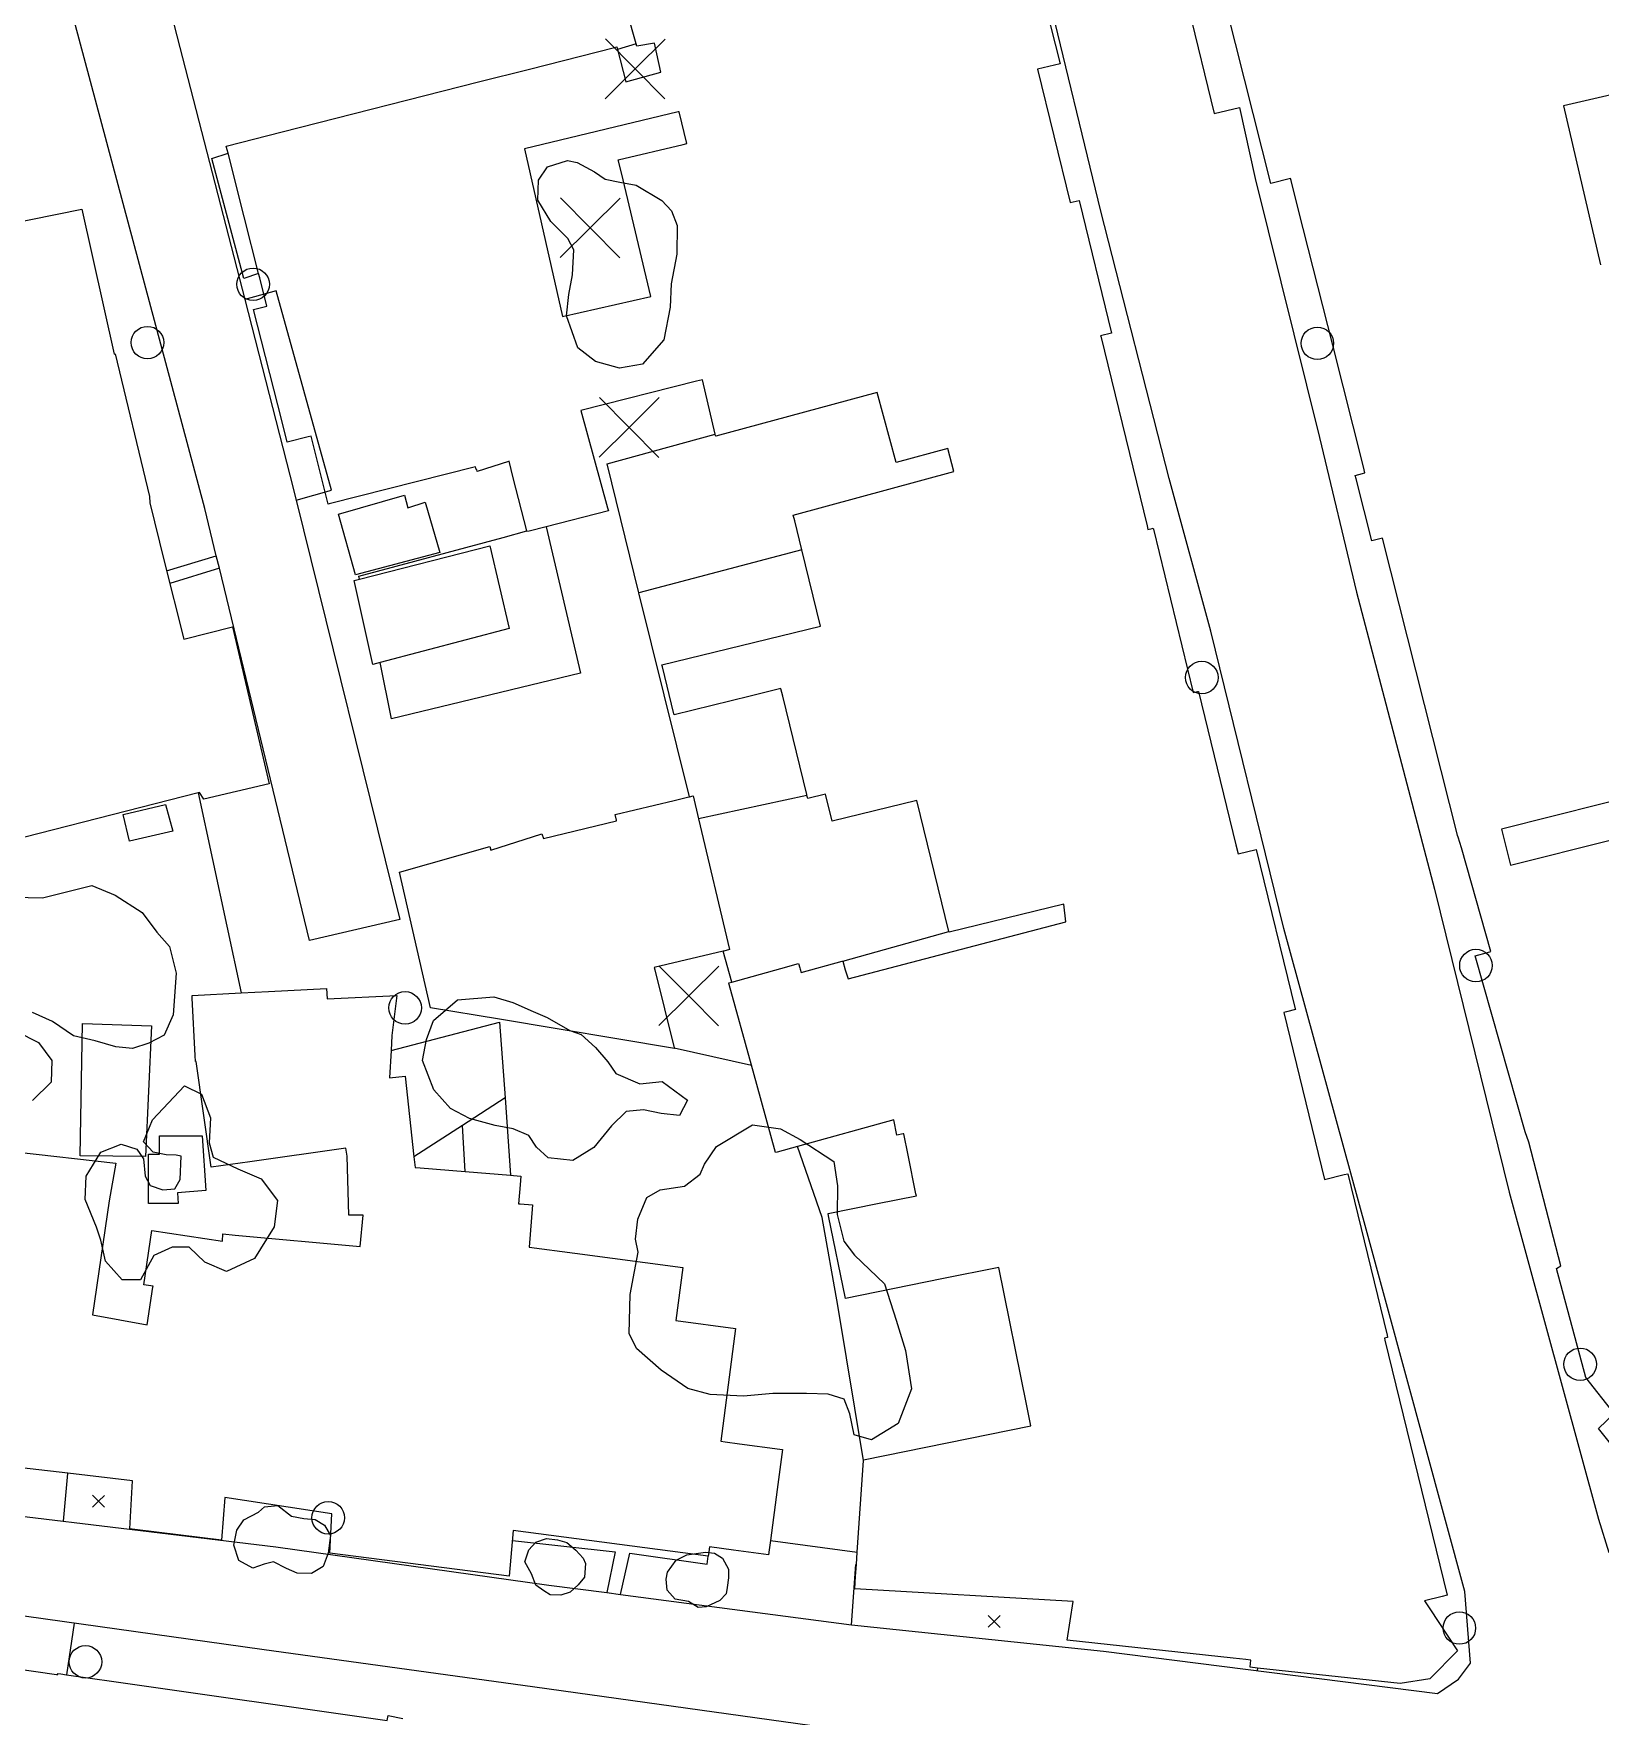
# Model space of a CAD drawing. Header units: metres. Extents: x 4652992 to 4879070, y 2074171 to 2309877.
# Drawn here: x 4653909.6 to 4653983.8, y 2307714.5 to 2307794.2 of the extents above; entities that cross this region are included whole.
import ezdxf

# ---------------------------------------------------------------- set-up
doc = ezdxf.new("R2010")
doc.units = ezdxf.units.M
doc.header["$MEASUREMENT"] = 0
doc.linetypes.add('DGN Style 2', pattern=[66.27138, 39.762828, -26.508552])
doc.layers.get('0').update_dxf_attribs({"color": 4, "lineweight": 0})
for name, color, linetype, lineweight in [('Level 18', 5, 'Continuous', 0), ('Level 30', 5, 'Continuous', 0), ('Level 35', 4, 'Continuous', 0), ('Level 37', 3, 'Continuous', 0), ('Level 38', 3, 'Continuous', 0), ('Level 39', 9, 'Continuous', 0), ('Level 40', 1, 'Continuous', 0), ('Level 54', 30, 'DGN Style 2', 0), ('Level 61', 4, 'Continuous', 0), ('Level 62', 4, 'Continuous', 0), ('Level 63', 3, 'Continuous', 0)]:
    doc.layers.add(name, color=color, linetype=linetype, lineweight=lineweight)

# ---------------------------------------------------------------- blocks, each defined once
blk = doc.blocks.new('POSTE')
at = {"color": 0, "linetype": 'ByBlock', "lineweight": -2}
blk.add_circle((0, 0), 0.770001, dxfattribs=at)
blk = doc.blocks.new('COTA')
at = {"color": 0, "linetype": 'ByBlock', "lineweight": -2, "ltscale": 10}
for p, q in [((-1.408457, 1.419522), (0, 0)), ((1.419522, 1.408457), (0, 0)), ((0, 0), (-1.419522, -1.408457)), ((0, 0), (1.408457, -1.419522))]:
    blk.add_line(p, q, dxfattribs=at)

msp = doc.modelspace()

# ---------------------------------------------------------------- linework, layer by layer
at = {"layer": 'Level 18', "color": 30}
for points in [[(4653959.905858, 2307813.028093, 1376.231892), (4653960.018576, 2307812.553409, 1376.252688), (4653960.875713, 2307809.129931, 1376.413041), (4653961.177751, 2307807.923563, 1376.482415), (4653963.065149, 2307800.385134, 1376.869117), (4653965.498723, 2307790.39882, 1377.328808), (4653966.703943, 2307790.686153, 1377.369419), (4653967.441788, 2307787.330503, 1377.498711), (4653970.47815, 2307775.06813, 1378.075866), (4653972.233882, 2307767.740377, 1378.326929), (4653975.936566, 2307753.679001, 1378.828086), (4653979.465483, 2307739.340424, 1379.29207), (4653983.690648, 2307723.862758, 1379.90629), (4653984.174625, 2307722.280322, 1379.961519)], [(4653915.106104, 2307799.045286, 1376.506824), (4653919.603757, 2307781.591283, 1377.40056), (4653921.745173, 2307773.281108, 1377.826084), (4653922.038817, 2307772.094269, 1377.868885), (4653926.94789, 2307752.252922, 1378.584424), (4653922.665222, 2307751.256493, 1378.547113), (4653918.405349, 2307768.871119, 1377.898201), (4653918.260828, 2307769.468718, 1377.876186), (4653917.719314, 2307771.707883, 1377.793696), (4653910.755015, 2307797.707587, 1376.479038)], [(4653901.44565, 2307724.914901, 1379.456197), (4653921.084678, 2307722.549451, 1380.036216), (4653934.001391, 2307720.743906, 1380.353167), (4653936.741267, 2307720.384401, 1380.433545), (4653937.39628, 2307720.298456, 1380.452761), (4653948.336765, 2307718.862934, 1380.773715), (4653960.26045, 2307717.618825, 1380.862202), (4653976.067297, 2307715.606574, 1380.162359), (4653977.066679, 2307716.288303, 1380.045311), (4653977.629651, 2307717.038087, 1379.989536), (4653977.368276, 2307720.442183, 1379.904117), (4653972.689373, 2307737.581989, 1379.309904), (4653968.790462, 2307751.81815, 1378.930147), (4653965.339079, 2307765.899693, 1378.353627), (4653963.360957, 2307773.126745, 1378.119896), (4653960.130749, 2307785.777897, 1377.530166), (4653957.598848, 2307796.271927, 1377.081129)], [(4653959.900626, 2307617.960562, 1384.335982), (4653962.857556, 2307632.49258, 1383.808997), (4653965.423712, 2307644.50327, 1383.270101), (4653968.644879, 2307660.213406, 1382.640859), (4653971.873935, 2307675.240193, 1381.982438), (4653974.685449, 2307688.059365, 1381.367095), (4653976.776675, 2307698.63199, 1380.814404), (4653978.365979, 2307707.209874, 1380.41565), (4653977.708294, 2307709.326834, 1380.380947), (4653977.143482, 2307709.720644, 1380.405234), (4653976.137434, 2307710.373053, 1380.372459), (4653959.445939, 2307712.569493, 1380.87269), (4653947.708031, 2307713.902195, 1380.831201), (4653933.336973, 2307715.913993, 1380.410254), (4653920.415636, 2307717.694351, 1380.083746), (4653900.70562, 2307720.45194, 1379.394836), (4653894.689267, 2307721.480354, 1379.071041), (4653893.278991, 2307721.28384, 1378.976233), (4653891.705097, 2307719.788548, 1378.780086), (4653890.88952, 2307718.235772, 1378.665604)]]:
    msp.add_polyline3d(points, dxfattribs=at)
at = {"layer": 'Level 30', "color": 1, "elevation": 1380.8253, "flags": 128}
msp.add_lwpolyline([(4653926.017558, 2307764.412968), (4653925.674415, 2307764.322715), (4653924.787648, 2307768.29178), (4653925.034079, 2307768.355185), (4653931.205669, 2307769.943088), (4653932.120819, 2307766.018253), (4653926.017558, 2307764.412968)], dxfattribs=at)
at = {"layer": 'Level 30', "color": 1, "extrusion": (0.0173061284801171, -0.0745024215088073, 0.9970706530163013), "elevation": -90016.286525, "flags": 128}
msp.add_lwpolyline([(5055385.306332, 1191492.395125), (5055383.19243, 1191492.395125), (5055383.19243, 1191493.702553), (5055385.258226, 1191493.702554), (5055385.306332, 1191492.395125)], dxfattribs=at)
at = {"layer": 'Level 30', "color": 1}
for points in [[(4653956.819246, 2307798.230621, 1379.4253), (4653958.212041, 2307792.746565, 1379.4253), (4653957.135562, 2307792.503853, 1379.6253), (4653958.677456, 2307786.186407, 1380.1752), (4653959.103816, 2307786.290468, 1382.6752), (4653960.639959, 2307779.996586, 1382.6752), (4653960.123883, 2307779.870627, 1380.1752), (4653960.126721, 2307779.858999, 1380.1752), (4653962.319108, 2307770.876355, 1380.1752), (4653962.361108, 2307770.704274, 1380.1752), (4653962.569952, 2307770.755247, 1385.6984), (4653962.610666, 2307770.765184, 1386.7752), (4653962.618854, 2307770.731637, 1386.7752), (4653964.509437, 2307762.985545, 1386.7752), (4653964.710223, 2307763.034551, 1381.6336), (4653964.751557, 2307763.044639, 1380.5752), (4653966.523018, 2307755.786611, 1380.5752), (4653966.627864, 2307755.357035, 1380.5752), (4653967.491283, 2307755.567769, 1384.5752), (4653969.334183, 2307748.017043, 1384.5752), (4653969.34293, 2307747.981205, 1384.5752), (4653968.916767, 2307747.877192, 1382.7011), (4653968.797182, 2307747.848005, 1382.1752), (4653970.726652, 2307739.942582, 1382.1752), (4653971.656455, 2307740.169518, 1382.09), (4653971.818893, 2307740.209164, 1382.0752), (4653972.134986, 2307738.914069, 1382.0752), (4653973.684211, 2307732.566587, 1382.0752), (4653973.709231, 2307732.464076, 1382.0752), (4653973.628625, 2307732.444403, 1383.446), (4653973.556344, 2307732.426761, 1384.6752), (4653973.57878, 2307732.334839, 1384.6752), (4653976.52573, 2307720.260599, 1384.6752), (4653976.294305, 2307720.204116, 1384.308), (4653975.454348, 2307719.999108, 1382.9752), (4653975.678391, 2307719.658136, 1382.9553), (4653975.708829, 2307719.611812, 1382.9526), (4653977.01009, 2307717.631417, 1382.3466), (4653975.708621, 2307716.307719, 1382.5253), (4653974.298465, 2307716.087017, 1382.5253), (4653967.549132, 2307716.813889, 1382.667794)], [(4653967.549132, 2307716.813889, 1382.667794), (4653967.198345, 2307716.851667, 1382.6752), (4653967.201153, 2307716.877747, 1382.6981), (4653967.235166, 2307717.193567, 1382.9752), (4653967.004743, 2307717.218383, 1382.9752), (4653966.401241, 2307717.283377, 1382.9752), (4653958.542419, 2307718.129736, 1382.9752), (4653958.818588, 2307719.966894, 1382.7752), (4653948.488947, 2307720.569825, 1384.9752), (4653948.524742, 2307721.162516, 1388.0253), (4653948.562226, 2307721.718457, 1388.0253), (4653948.601437, 2307722.300006, 1388.0253), (4653948.893685, 2307726.634438, 1388.0253), (4653948.895581, 2307726.662562, 1388.0253), (4653956.824528, 2307728.273759, 1388.4752), (4653956.614653, 2307729.306586, 1387.6492), (4653955.299875, 2307735.776807, 1382.4752), (4653952.60992, 2307735.230196, 1382.5493), (4653948.041988, 2307734.301971, 1382.6752), (4653947.247152, 2307738.213482, 1382.6752), (4653947.224497, 2307738.32497, 1382.6752), (4653949.567828, 2307738.801146, 1382.6752), (4653951.399683, 2307739.173387, 1382.6752), (4653951.381973, 2307739.260541, 1382.6692), (4653951.010377, 2307741.089223, 1382.5447), (4653950.803143, 2307742.10905, 1382.4752), (4653950.773464, 2307742.103019, 1382.4752), (4653950.481082, 2307742.043605, 1382.4752), (4653950.334886, 2307742.763057, 1382.4752), (4653945.771148, 2307741.50363, 1382.3121), (4653944.814064, 2307741.239509, 1382.2779), (4653944.737615, 2307741.218412, 1382.2752), (4653943.850821, 2307744.431854, 1382.0751), (4653943.595345, 2307745.357613, 1382.0174), (4653942.542781, 2307749.171748, 1381.7799), (4653942.521789, 2307749.247813, 1381.7752), (4653942.665355, 2307749.287432, 1381.7752), (4653944.983926, 2307749.927274, 1381.7752), (4653945.825314, 2307750.159467, 1381.7752), (4653945.880976, 2307749.957769, 1381.7752), (4653945.898414, 2307749.89458, 1381.7752), (4653945.942326, 2307749.735457, 1381.7752), (4653947.893015, 2307750.273776, 1381.7752), (4653947.902989, 2307750.276529, 1381.7752), (4653947.917163, 2307750.280441, 1381.7752), (4653948.032555, 2307749.8623, 1381.7752), (4653948.165246, 2307749.438078, 1381.7253), (4653958.471182, 2307752.14435, 1381.7253), (4653958.380423, 2307752.974978, 1381.7253), (4653952.945531, 2307751.647844, 1381.2752), (4653952.93645, 2307751.68503, 1381.2752), (4653951.424371, 2307757.877312, 1381.2752), (4653947.418725, 2307756.899182, 1381.2752), (4653947.120583, 2307758.120134, 1381.2752), (4653947.106388, 2307758.178269, 1381.2752), (4653946.258889, 2307757.97132, 1381.0752), (4653946.222228, 2307758.121458, 1381.0752), (4653946.21244, 2307758.161539, 1381.0752), (4653945.076192, 2307762.814712, 1381.0752), (4653944.992058, 2307763.159261, 1381.0752), (4653944.98804, 2307763.175713, 1381.0752), (4653943.52826, 2307762.819253, 1381.0752), (4653939.934683, 2307761.941745, 1381.0752), (4653939.924793, 2307761.982246, 1381.082), (4653939.381391, 2307764.207592, 1381.4587), (4653939.357555, 2307764.305207, 1381.4752), (4653946.855387, 2307766.136086, 1381.3752), (4653945.97297, 2307769.749769, 1380.8327), (4653945.63979, 2307771.11421, 1380.6278), (4653945.571227, 2307771.39499, 1380.5856), (4653953.179526, 2307773.456471, 1380.3752), (4653952.884163, 2307774.546567, 1380.1752), (4653950.436812, 2307773.883454, 1379.9752), (4653949.540392, 2307777.191867, 1379.9752), (4653941.900006, 2307775.121692, 1382.9752), (4653941.894992, 2307775.140197, 1382.9752), (4653941.876643, 2307775.219045, 1382.9752), (4653941.276083, 2307777.799744, 1382.9752), (4653940.993058, 2307777.729745, 1380.3752), (4653935.517906, 2307776.344727, 1380.3617), (4653936.783487, 2307771.729248, 1380.2752), (4653936.819785, 2307771.586246, 1380.2752), (4653933.868707, 2307770.837228, 1380.1222), (4653933.065475, 2307770.633358, 1380.0805), (4653932.96307, 2307770.607293, 1380.0752), (4653932.953433, 2307770.645261, 1380.0752), (4653932.318218, 2307773.14777, 1380.0752), (4653932.11712, 2307773.940022, 1380.0752), (4653932.085178, 2307773.931915, 1380.0855), (4653930.614471, 2307773.461058, 1380.3752), (4653930.585588, 2307773.551272, 1380.3752), (4653930.563815, 2307773.545746, 1380.5752), (4653930.529446, 2307773.681146, 1380.5752), (4653923.600735, 2307771.91957, 1380.6752), (4653923.561228, 2307771.909526, 1380.6752), (4653923.367095, 2307772.673098, 1380.7463), (4653922.742462, 2307775.129934, 1380.9752), (4653922.615346, 2307775.097616, 1381.1227), (4653921.621999, 2307774.845065, 1382.2752), (4653921.361032, 2307775.871514, 1382.2752), (4653920.025788, 2307781.123359, 1382.2752), (4653920.658072, 2307781.284113, 1379.7752), (4653920.319567, 2307782.615536, 1379.7752), (4653920.263819, 2307782.834806, 1379.7752), (4653919.582741, 2307785.513654, 1379.7752), (4653918.815558, 2307788.531174, 1379.7752), (4653918.77538, 2307788.689205, 1379.7752), (4653918.732903, 2307788.856278, 1379.7752), (4653921.376565, 2307789.52841, 1379.7752), (4653930.675701, 2307791.892649, 1379.7752), (4653933.093016, 2307792.507234, 1379.7752), (4653937.103309, 2307793.526823, 1379.7752), (4653937.217987, 2307793.555979, 1379.7752), (4653937.25152, 2307793.424082, 1379.7752), (4653937.639085, 2307791.899697, 1379.7752), (4653939.307573, 2307792.358488, 1379.8253), (4653939.007364, 2307793.735491, 1379.8253), (4653938.164882, 2307793.589786, 1379.8253), (4653938.134416, 2307793.698516, 1379.818974), (4653937.259877, 2307796.819715, 1379.6374)], [(4653986.613004, 2307724.49806, 1382.2253), (4653983.694748, 2307728.14956, 1382.2253), (4653984.433143, 2307728.865015, 1382.2253), (4653983.090996, 2307730.571739, 1384.3253), (4653981.697055, 2307735.72068, 1384.3253), (4653981.908762, 2307735.853123, 1384.4253), (4653980.389966, 2307741.700154, 1384.4253), (4653980.219989, 2307742.196669, 1381.8253), (4653977.857515, 2307750.520864, 1382.0026), (4653978.44248, 2307750.686882, 1382.0026), (4653978.591428, 2307750.729155, 1382.0026), (4653977.199434, 2307755.633859, 1382.0026), (4653977.055175, 2307756.142158, 1382.0026), (4653977.04428, 2307756.180546, 1382.0026), (4653977.035846, 2307756.178152, 1380.9026), (4653973.462887, 2307770.294381, 1381.1253), (4653972.960445, 2307770.167208, 1383.8026), (4653972.595861, 2307771.607624, 1383.8026), (4653972.217428, 2307773.102755, 1383.8026), (4653972.174698, 2307773.271575, 1383.8026), (4653972.344856, 2307773.314644, 1382.6292), (4653972.63873, 2307773.389026, 1380.6026), (4653972.564932, 2307773.680589, 1380.5922), (4653971.108474, 2307779.434836, 1380.3858), (4653969.475636, 2307785.885938, 1380.1544), (4653969.135612, 2307787.229321, 1380.1062), (4653969.110341, 2307787.329164, 1380.1026), (4653968.187416, 2307787.095563, 1380.1026), (4653966.100273, 2307795.337541, 1380.1026)], [(4653993.110165, 2307793.318911, 1383.5768), (4653982.039516, 2307790.75719, 1379.9026), (4653983.780409, 2307783.233804, 1380.0961)], [(4653932.849535, 2307788.734295, 1379.9657), (4653934.641458, 2307780.79425, 1380.3752), (4653938.83756, 2307781.741233, 1380.5263), (4653937.435659, 2307787.59276, 1380.2989), (4653937.289278, 2307788.203755, 1380.2752), (4653940.356641, 2307788.93863, 1380.2752), (4653940.529174, 2307788.979965, 1380.2752), (4653940.167968, 2307790.487635, 1379.7752), (4653940.12285, 2307790.476825, 1379.7752), (4653932.849535, 2307788.734295, 1379.9657)], [(4653905.879995, 2307784.663809, 1379.3253), (4653911.886202, 2307785.871509, 1379.4253), (4653913.418632, 2307779.01008, 1379.4253), (4653913.466251, 2307779.031098, 1382.7253), (4653915.093923, 2307772.274351, 1382.7253), (4653915.109815, 2307771.97196, 1380.3253), (4653915.794375, 2307769.216808, 1380.5263), (4653916.714794, 2307765.512391, 1380.3253), (4653919.021559, 2307766.107115, 1380.3253), (4653920.755541, 2307758.674691, 1380.3253), (4653917.674448, 2307757.949939, 1380.6253), (4653917.463862, 2307758.26251, 1380.6253), (4653917.397036, 2307758.245414, 1380.6264), (4653905.788233, 2307755.275578, 1380.8253)], [(4653927.167478, 2307772.327746, 1380.3253), (4653927.320012, 2307771.737127, 1380.3253), (4653928.140864, 2307771.998722, 1380.3253), (4653928.836029, 2307769.621384, 1380.5253), (4653924.850159, 2307768.56384, 1380.5253), (4653924.046875, 2307771.431086, 1380.5253), (4653927.167478, 2307772.327746, 1380.3253)], [(4653988.631958, 2307758.91464, 1380.8026), (4653979.105569, 2307756.519042, 1381.2026), (4653979.532137, 2307754.822333, 1381.2026), (4653984.315841, 2307756.025002, 1381.2026)], [(4653941.089197, 2307757.019194, 1385.0752), (4653942.559108, 2307750.821327, 1385.0752), (4653942.285411, 2307750.756416, 1384.8604), (4653942.249823, 2307750.747976, 1384.832475), (4653938.990864, 2307749.975068, 1382.2752), (4653939.018301, 2307749.859381, 1382.2626), (4653939.936647, 2307746.169347, 1381.878507), (4653939.944555, 2307746.137574, 1381.8752), (4653931.659487, 2307747.525053, 1381.839401), (4653928.39589, 2307748.071599, 1381.8253), (4653926.925455, 2307754.487862, 1381.8253), (4653931.2116, 2307755.706253, 1381.8253), (4653931.262376, 2307755.535494, 1384.0253), (4653933.668934, 2307756.309139, 1384.3253), (4653933.74245, 2307756.089022, 1384.3253), (4653937.211683, 2307756.911799, 1384.3752), (4653937.203836, 2307756.944884, 1384.4502), (4653937.138444, 2307757.220613, 1385.0752), (4653939.936262, 2307757.884155, 1385.0752), (4653940.625744, 2307758.047675, 1385.0752), (4653940.660005, 2307758.0558, 1385.0752), (4653940.833588, 2307758.096968, 1385.0752), (4653941.089197, 2307757.019194, 1385.0752)], [(4653908.749562, 2307741.2493, 1381.2253), (4653913.510592, 2307740.713009, 1381.2253), (4653913.185521, 2307738.924976, 1381.5253), (4653912.396578, 2307733.535475, 1381.8253), (4653914.994028, 2307733.0654, 1381.7752), (4653915.260754, 2307734.847129, 1381.7752), (4653915.266347, 2307734.884488, 1381.7752), (4653914.823516, 2307734.95078, 1381.7752), (4653915.208783, 2307737.524364, 1381.4752), (4653918.545442, 2307737.024864, 1381.4752), (4653918.576065, 2307737.360411, 1381.4752), (4653919.157978, 2307737.307304, 1381.4752), (4653925.069459, 2307736.767803, 1381.4752), (4653925.205562, 2307738.259119, 1381.5253), (4653924.530632, 2307738.257503, 1381.5253), (4653924.447569, 2307741.037586, 1381.1752), (4653924.396955, 2307741.427844, 1384.1752), (4653919.853719, 2307740.780849, 1384.531), (4653918.012382, 2307740.518627, 1384.6752), (4653917.299678, 2307745.523276, 1384.4773), (4653917.274101, 2307745.522001, 1384.4752), (4653917.259694, 2307745.810837, 1384.4383), (4653917.124231, 2307748.52662, 1384.0919), (4653917.117692, 2307748.657729, 1384.0752), (4653919.432216, 2307748.773177, 1384.0752), (4653920.738309, 2307748.838324, 1384.0752), (4653923.476139, 2307748.974886, 1384.0752), (4653923.500412, 2307748.488265, 1381.2752), (4653926.79851, 2307748.652773, 1381.0253), (4653926.571492, 2307746.758809, 1381.0253), (4653926.531006, 2307746.043274, 1381.0253), (4653926.457952, 2307744.752136, 1381.0253), (4653927.193287, 2307744.831927, 1381.0253), (4653927.614127, 2307741.007971, 1381.246277), (4653927.66921, 2307740.507465, 1381.2752), (4653927.917675, 2307740.487445, 1381.2752), (4653930.043051, 2307740.316195, 1381.2752), (4653932.192867, 2307740.142976, 1381.2752), (4653932.323011, 2307740.13249, 1381.2752), (4653932.676495, 2307740.104009, 1381.2752), (4653932.643561, 2307739.695259, 1381.3373), (4653932.570412, 2307738.787417, 1381.4752), (4653932.638923, 2307738.781897, 1381.4752), (4653933.232402, 2307738.734078, 1381.4752), (4653933.071858, 2307736.741568, 1381.4752), (4653935.240169, 2307736.454405, 1381.4752), (4653940.344931, 2307735.778348, 1381.4752), (4653940.012045, 2307733.264796, 1381.7752), (4653942.844467, 2307732.88968, 1381.9752), (4653942.13717, 2307727.549027, 1381.9752), (4653942.349003, 2307727.520973, 1381.9752), (4653943.027686, 2307727.43109, 1381.9752), (4653944.933876, 2307727.178641, 1381.9752), (4653945.065528, 2307727.161206, 1381.9752), (4653944.814278, 2307725.264071, 1381.9752), (4653944.493782, 2307722.844069, 1381.9752), (4653944.435592, 2307722.404687, 1381.9752), (4653944.40528, 2307722.175811, 1381.9752), (4653942.750064, 2307722.395022, 1382.1529), (4653941.610535, 2307722.545937, 1382.2752), (4653941.563014, 2307722.187116, 1382.2752), (4653941.551838, 2307722.102727, 1382.2752), (4653932.320806, 2307723.325252, 1382.3253), (4653932.131149, 2307721.157754, 1382.3253), (4653923.627887, 2307722.251227, 1382.3253), (4653923.724578, 2307724.107096, 1382.2253), (4653918.660395, 2307724.882044, 1382.2253), (4653918.509889, 2307722.863682, 1382.1253), (4653914.404774, 2307723.376318, 1382.1253)], [(4653915.185619, 2307747.215987, 1381.425303), (4653914.913373, 2307741.035187, 1381.325303), (4653911.812242, 2307741.062764, 1381.325303), (4653911.919871, 2307747.321947, 1381.425303), (4653915.185619, 2307747.215987, 1381.425303)], [(4653917.5965, 2307742.002154, 1380.8752), (4653917.759021, 2307739.411464, 1380.8253), (4653916.418015, 2307739.307231, 1380.8752), (4653916.456708, 2307738.809428, 1380.8752), (4653915.044218, 2307738.810504, 1380.8752), (4653915.044266, 2307738.872694, 1380.8752), (4653915.044689, 2307739.427775, 1380.8752), (4653915.045992, 2307741.138291, 1380.8752), (4653915.554283, 2307741.137904, 1380.8752), (4653915.566943, 2307741.137894, 1380.8752), (4653915.567058, 2307741.289296, 1380.8752), (4653915.567603, 2307742.0037, 1380.8752), (4653916.093863, 2307742.003299, 1380.8752), (4653917.5965, 2307742.002154, 1380.8752)], [(4653914.404774, 2307723.376318, 1382.1253), (4653914.163246, 2307723.406479, 1382.1253), (4653914.29752, 2307725.67759, 1381.5253), (4653911.229462, 2307726.030853, 1381.576322), (4653896.257863, 2307727.754719, 1381.8253)], [(4653902.831781, 2307717.671412, 1382.025432), (4653906.75785, 2307717.072665, 1382.0501), (4653910.699929, 2307716.510253, 1382.0752), (4653910.754113, 2307716.502523, 1382.0752), (4653910.756331, 2307716.518068, 1382.1894), (4653910.76188, 2307716.556962, 1382.4752), (4653910.89744, 2307716.537621, 1382.478), (4653911.173474, 2307716.49824, 1382.483753), (4653913.401796, 2307716.180328, 1382.5302), (4653926.346426, 2307714.33353, 1382.8), (4653926.391486, 2307714.569322, 1382.8), (4653927.097314, 2307714.430122, 1382.8)]]:
    msp.add_polyline3d(points, dxfattribs=at)
at = {"layer": 'Level 35'}
for p, q in [((4653938.134416, 2307793.698516, 1379.826424), (4653937.25152, 2307793.424082, 1379.826424)), ((4653946.222228, 2307758.121458, 1381.3263), (4653941.089197, 2307757.019194, 1381.3263)), ((4653947.917163, 2307750.280441, 1381.1263), (4653952.93645, 2307751.68503, 1381.1263)), ((4653942.665355, 2307749.287432, 1381.926336), (4653942.249823, 2307750.747976, 1381.926336)), ((4653939.936647, 2307746.169347, 1381.9263), (4653943.595345, 2307745.357613, 1381.9263)), ((4653930.043051, 2307740.316195, 1380.826424), (4653929.910106, 2307742.493306, 1380.826424))]:
    msp.add_line(p, q, dxfattribs=at)
at = {"layer": 'Level 35', "elevation": 1378.326424, "flags": 128}
msp.add_lwpolyline([(4653920.263819, 2307782.834806), (4653919.560456, 2307782.596477), (4653918.046349, 2307788.274254), (4653918.815558, 2307788.531174)], dxfattribs=at)
at = {"layer": 'Level 35', "extrusion": (-0.0061111243926771, 0.0222487550674186, 0.9997337880939141), "elevation": 24284.866556, "flags": 128}
msp.add_lwpolyline([(-5098969.790162, -992386.085765), (-5098970.042117, -992396.034017), (-5098970.201272, -992402.318121), (-5098975.509258, -992402.318121)], dxfattribs=at)
at = {"layer": 'Level 35', "extrusion": (-0.0463590860957873, -0.0033627551899791, 0.9989191794203852), "elevation": -222132.674914, "flags": 128}
msp.add_lwpolyline([(-1965000.779089, 4803556.482052), (-1965001.755912, 4803561.707856), (-1964998.149811, 4803561.707856), (-1964994.484635, 4803561.707856)], dxfattribs=at)
at = {"layer": 'Level 35', "extrusion": (0.1679834008264176, -0.2877854479675496, 0.942847343415098), "elevation": 118950.515118, "flags": 128}
msp.add_lwpolyline([(5182674.295081, -332420.909793), (5182671.894619, -332421.026626), (5182669.162948, -332421.159581)], dxfattribs=at)
at = {"layer": 'Level 35'}
msp.add_polyline3d([(4653925.034079, 2307768.355185, 1380.8263), (4653925.007564, 2307768.495371, 1380.8263), (4653931.844069, 2307770.331308, 1380.8263), (4653932.953433, 2307770.645261, 1380.6381)], dxfattribs=at)
at = {"layer": 'Level 37'}
msp.add_line((4653945.97297, 2307769.749769, 1380.275175), (4653938.26874, 2307767.712941, 1380.275175), dxfattribs=at)
msp.add_polyline3d([(4653933.868707, 2307770.837228, 1379.867275), (4653935.501664, 2307763.907884, 1380.526336), (4653926.546325, 2307761.751518, 1380.526336), (4653926.017558, 2307764.412968, 1380.526336)], dxfattribs=at)
at = {"layer": 'Level 38'}
for p, q in [((4653917.397036, 2307758.245414, 1380.272709), (4653919.432216, 2307748.773177, 1380.501992)), ((4653944.493782, 2307722.844069, 1381.945601), (4653948.601437, 2307722.300006, 1382.207747))]:
    msp.add_line(p, q, dxfattribs=at)
msp.add_polyline3d([(4653948.893685, 2307726.634438, 1382.126336), (4653947.680882, 2307733.973713, 1382.126336), (4653946.944679, 2307738.136887, 1381.826336), (4653945.771148, 2307741.50363, 1381.826336)], dxfattribs=at)
at = {"layer": 'Level 40', "color": 3, "flags": 128}
for points, elevation in [([(4653916.545175, 2307739.93778), (4653916.597662, 2307741.048205), (4653916.366631, 2307741.093938), (4653915.889809, 2307741.108265), (4653915.273694, 2307741.230224), (4653914.808337, 2307741.72265), (4653915.245916, 2307742.756878), (4653916.75512, 2307744.379426), (4653917.557943, 2307743.980263), (4653917.982235, 2307742.855538), (4653917.915007, 2307741.668037), (4653918.105028, 2307740.989985), (4653919.278036, 2307740.437574), (4653920.388717, 2307739.97757), (4653921.150398, 2307738.946283), (4653920.991455, 2307737.696972), (4653920.065844, 2307736.199062), (4653918.748657, 2307735.579038), (4653917.714861, 2307736.023693), (4653916.971033, 2307736.731237), (4653916.171426, 2307736.729297), (4653915.298021, 2307736.341634), (4653914.676894, 2307735.183463), (4653913.80015, 2307735.196718), (4653913.008632, 2307736.073865), (4653912.800548, 2307737.075845), (4653912.595718, 2307737.676846), (4653912.046744, 2307738.986497), (4653912.099257, 2307740.097079), (4653912.797508, 2307741.239976), (4653913.748061, 2307741.612284), (4653914.503519, 2307741.382678), (4653914.814849, 2307740.92074), (4653914.89838, 2307740.103584), (4653915.132688, 2307739.656902), (4653915.734059, 2307739.45783), (4653916.302649, 2307739.505426), (4653916.545175, 2307739.93778)], 1383.1), ([(4653919.567997, 2307723.832336), (4653920.250383, 2307724.189774), (4653920.543728, 2307724.439454), (4653921.169411, 2307724.500459), (4653921.811414, 2307724.004569), (4653922.403055, 2307723.887741), (4653922.946845, 2307723.841878), (4653923.386136, 2307723.570586), (4653923.661778, 2307723.085551), (4653923.562312, 2307722.243972), (4653923.319357, 2307721.615258), (4653922.766752, 2307721.293721), (4653922.093292, 2307721.303617), (4653921.583468, 2307721.527288), (4653920.966623, 2307721.833609), (4653920.518441, 2307721.737513), (4653919.988407, 2307721.534523), (4653919.323664, 2307721.911825), (4653919.09329, 2307722.634063), (4653919.229298, 2307723.345499), (4653919.567997, 2307723.832336)], 1382.2), ([(4653935.632035, 2307722.019853), (4653935.737641, 2307721.767814), (4653935.691138, 2307721.121978), (4653935.390861, 2307720.75743), (4653935.016493, 2307720.407501), (4653934.566454, 2307720.265163), (4653934.070689, 2307720.285977), (4653933.758564, 2307720.463198), (4653933.38653, 2307720.729316), (4653933.182385, 2307721.270559), (4653932.867096, 2307721.833754), (4653933.054705, 2307722.413245), (4653933.392071, 2307722.770484), (4653933.88628, 2307722.942607), (4653934.411998, 2307722.877306), (4653934.849426, 2307722.75238), (4653935.281324, 2307722.397362), (4653935.632035, 2307722.019853)], 1382.426424)]:
    msp.add_lwpolyline(points, dxfattribs=dict(at, elevation=elevation))
at = {"layer": 'Level 40', "color": 3}
for points in [[(4653935.342812, 2307788.081898, 1382.5), (4653936.170946, 2307787.634694, 1382.2), (4653936.665823, 2307787.295682, 1382.2), (4653937.358957, 2307787.157444, 1382.2), (4653938.129071, 2307787.003853, 1382.2), (4653939.349713, 2307786.279825, 1382.2), (4653939.815009, 2307785.786552, 1382.2), (4653940.082059, 2307785.092532, 1382.2), (4653940.062403, 2307783.734815, 1382.2), (4653939.796995, 2307782.345972, 1382.2), (4653939.74457, 2307781.235049, 1382.2), (4653939.449664, 2307779.691833, 1382.2), (4653938.428908, 2307778.533461, 1382.2), (4653937.354013, 2307778.347043, 1382.2), (4653936.213501, 2307778.654314, 1382.2), (4653935.377735, 2307779.301439, 1382.2), (4653934.833319, 2307780.816903, 1382.5), (4653934.947993, 2307781.835001, 1382.5), (4653935.124912, 2307782.760611, 1382.5), (4653935.192081, 2307783.948296, 1382.5), (4653934.895597, 2307784.487827, 1382.5), (4653934.089655, 2307785.289079, 1382.5), (4653933.481902, 2307786.291068, 1382.5), (4653933.504848, 2307787.247385, 1382.5), (4653933.945524, 2307787.880162, 1382.5), (4653934.880886, 2307788.174033, 1382.5), (4653935.342812, 2307788.081898, 1382.5)], [(4653908.678669, 2307753.30543, 1382.5), (4653910.033901, 2307753.27717, 1382.5), (4653912.359286, 2307753.855794, 1383.7), (4653913.469359, 2307753.395692, 1383.7), (4653914.751241, 2307752.5816, 1383.7), (4653915.450235, 2307751.643172, 1383.7), (4653916.039536, 2307750.966465, 1383.7), (4653916.357051, 2307749.703805, 1383.7), (4653916.219447, 2307747.731537, 1383.7), (4653915.797045, 2307746.775454, 1383.7), (4653915.062576, 2307746.395896, 1383.1), (4653914.295656, 2307746.147515, 1383.1), (4653913.51069, 2307746.222944, 1383.1), (4653912.524115, 2307746.498437, 1383.1), (4653911.503465, 2307746.734754, 1382.5), (4653910.512598, 2307747.411899, 1382.5), (4653909.554473, 2307747.842143, 1382.5)], [(4653928.53946, 2307747.470096, 1382.5), (4653929.684986, 2307748.44451, 1382.5), (4653931.390807, 2307748.586903, 1382.5), (4653932.300174, 2307748.326524, 1382.5), (4653933.257002, 2307747.896563, 1382.5), (4653933.920524, 2307747.604847, 1382.5), (4653935.001763, 2307746.990076, 1382.5), (4653935.525976, 2307746.806077, 1382.5), (4653936.207427, 2307746.190502, 1382.5), (4653936.797123, 2307745.513051, 1382.5), (4653937.170586, 2307744.958551, 1382.5), (4653938.313012, 2307744.466834, 1381.6), (4653939.374165, 2307744.577295, 1381.6), (4653940.566449, 2307743.699545, 1381.6), (4653940.187619, 2307742.972763, 1381.6), (4653939.324965, 2307743.063496, 1381.6), (4653938.477027, 2307743.231498, 1381.6), (4653937.66185, 2307743.152436, 1381.6), (4653936.974574, 2307742.486672, 1381.6), (4653936.13635, 2307741.449794, 1381.6), (4653935.140597, 2307740.845035, 1381.6), (4653933.967894, 2307740.964516, 1382.2), (4653933.425355, 2307741.472601, 1382.2), (4653933.051634, 2307742.027389, 1382.2), (4653932.310717, 2307742.334402, 1382.2), (4653931.463209, 2307742.50227, 1382.2), (4653930.24515, 2307742.823669, 1382.2), (4653929.342384, 2307743.305985, 1382.5), (4653928.550858, 2307744.183692, 1382.5), (4653928.016618, 2307745.571173, 1382.5), (4653928.208391, 2307746.574498, 1382.5), (4653928.53946, 2307747.470096, 1382.5)], [(4653908.822636, 2307746.945187, 1382.5), (4653909.843146, 2307746.422462, 1382.5), (4653910.481311, 2307745.574755, 1382.5), (4653910.443512, 2307744.540344, 1382.5), (4653909.557485, 2307743.673859, 1382.5)], [(4653941.169763, 2307740.191814, 1383.4), (4653941.374706, 2307740.658815, 1384.3), (4653941.934813, 2307741.506022, 1384.3), (4653943.642783, 2307742.524952, 1384.3), (4653944.96202, 2307742.343363, 1384.3), (4653945.900775, 2307741.837984, 1384.3), (4653947.487503, 2307740.786892, 1384.6), (4653947.665375, 2307739.634505, 1384.6), (4653947.645824, 2307738.28184, 1384.6), (4653947.962385, 2307737.022198, 1384.6), (4653948.473086, 2307736.362498, 1384.6), (4653949.894839, 2307734.99518, 1384), (4653950.44518, 2307733.288915, 1384), (4653950.886097, 2307731.84394, 1384), (4653951.176796, 2307730.029386, 1384), (4653950.546551, 2307728.396995, 1384), (4653949.281016, 2307727.608977, 1384), (4653948.451406, 2307727.852905, 1384), (4653948.243976, 2307728.852401, 1384), (4653947.977758, 2307729.544041, 1384), (4653947.22485, 2307729.772841, 1384), (4653946.197512, 2307729.816296, 1384), (4653944.603299, 2307729.812103, 1384), (4653943.224573, 2307729.685374, 1384), (4653941.644775, 2307729.758155, 1384), (4653940.584411, 2307730.047753, 1384), (4653939.312593, 2307730.912912, 1384.6), (4653938.155117, 2307731.94008, 1384.6), (4653937.812268, 2307732.646485, 1384.6), (4653937.849055, 2307734.503688, 1384), (4653938.054957, 2307735.581482, 1384), (4653938.231442, 2307736.505291, 1384), (4653938.109788, 2307737.119358, 1383.4), (4653938.209562, 2307738.059232, 1383.4), (4653938.646267, 2307739.092311, 1383.4), (4653939.272681, 2307739.448059, 1383.4), (4653940.422406, 2307739.620182, 1383.4), (4653941.169763, 2307740.191814, 1383.4)], [(4653942.089385, 2307720.01266, 1382.426424), (4653941.455975, 2307719.713973, 1382.426424), (4653941.064414, 2307719.675715, 1382.426424), (4653940.618479, 2307719.95639, 1382.426424), (4653939.98895, 2307720.080694, 1382.426424), (4653939.608384, 2307720.502575, 1382.426424), (4653939.552441, 2307721.014461, 1382.426424), (4653939.616262, 2307721.348592, 1382.426424), (4653940.033068, 2307721.921208, 1382.426424), (4653940.541257, 2307722.167558, 1382.426424), (4653941.424688, 2307722.292236, 1382.326424), (4653941.83915, 2307722.248896, 1382.326424), (4653942.218147, 2307722.019918, 1382.326424), (4653942.503377, 2307721.501236, 1382.326424), (4653942.499441, 2307721.0782, 1382.326424), (4653942.451382, 2307720.625348, 1382.326424), (4653942.394654, 2307720.328321, 1382.326424), (4653942.089385, 2307720.01266, 1382.426424)]]:
    msp.add_polyline3d(points, dxfattribs=at)
at = {"layer": 'Level 54'}
for p, q in [((4653915.907809, 2307768.760267, 1377.8762), (4653918.260828, 2307769.468718, 1377.8762)), ((4653918.405349, 2307768.871119, 1377.898201), (4653916.058739, 2307768.152818, 1377.8982))]:
    msp.add_line(p, q, dxfattribs=at)
at = {"layer": 'Level 54', "extrusion": (0.0121348857377727, 0.1111415663333149, 0.9937304950443598), "elevation": 314330.427633, "flags": 128}
msp.add_lwpolyline([(-4375959.791551, -2781518.396293), (-4375964.690126, -2781518.396293), (-4375964.494797, -2781516.419586)], dxfattribs=at)
at = {"layer": 'Level 54', "linetype": 'Continuous'}
for points in [[(4653922.038817, 2307772.094269, 1377.868885), (4653923.708482, 2307772.564304, 1377.89299), (4653921.09852, 2307782.011092, 1377.692991), (4653919.603757, 2307781.591283, 1377.40056)], [(4653937.39628, 2307720.298456, 1380.4528), (4653937.835712, 2307722.244086, 1380.2125), (4653941.492034, 2307721.729172, 1380.2125), (4653941.551838, 2307722.102727, 1380.2125)]]:
    msp.add_polyline3d(points, dxfattribs=at)
at = {"layer": 'Level 62'}
for p, q in [((4653911.020614, 2307723.761833, 1379.738977), (4653911.229444, 2307726.030654, 1379.663291)), ((4653914.404755, 2307723.376119, 1379.838153), (4653914.402672, 2307723.354476, 1379.838863)), ((4653911.530959, 2307718.937187, 1379.773211), (4653911.173503, 2307716.498438, 1379.812966)), ((4653967.549114, 2307716.81369, 1380.555801), (4653967.538239, 2307716.692546, 1380.540007))]:
    msp.add_line(p, q, dxfattribs=at)
at = {"layer": 'Level 62', "extrusion": (-0.0058805358824394, -0.0876917811277763, 0.996130298113843), "elevation": -228360.257091, "flags": 128}
msp.add_lwpolyline([(4489112.394851, 2603944.100512), (4489112.40854, 2603946.975648), (4489112.428545, 2603946.975648)], dxfattribs=at)

# ---------------------------------------------------------------- block references
at = {"layer": 'Level 39', "zscale": 0.1}
for p in [(4653938.092017, 2307792.511806, 1380.14), (4653935.960928, 2307784.989354, 1380.189045), (4653937.806539, 2307775.543962, 1436.497308), (4653940.624599, 2307748.635596, 1436.497308)]:
    msp.add_blockref('COTA', p, dxfattribs=at)
at = {"layer": 'Level 61', "zscale": 0.1}
for p in [(4653920.002859, 2307782.31699, 1377.826336), (4653914.999582, 2307779.556217, 1377.726336), (4653970.383798, 2307779.521835, 1378.021088), (4653964.910534, 2307763.700276, 1378.726336), (4653977.890379, 2307750.066001, 1379.221088), (4653927.195791, 2307748.065604, 1379.326336), (4653982.822303, 2307731.191076, 1379.721088), (4653923.5559, 2307723.92547, 1380.136618), (4653977.105459, 2307718.707762, 1380.236618), (4653912.065813, 2307717.107987, 1380.036618)]:
    msp.add_blockref('POSTE', p, dxfattribs=at)
at = {"layer": 'Level 63', "xscale": 0.2, "yscale": 0.2, "zscale": 0.1}
for p in [(4653912.680104, 2307724.707538, 1379.752405), (4653955.082683, 2307719.023455, 1380.789987)]:
    msp.add_blockref('COTA', p, dxfattribs=at)

doc.saveas('drawing.dxf')
